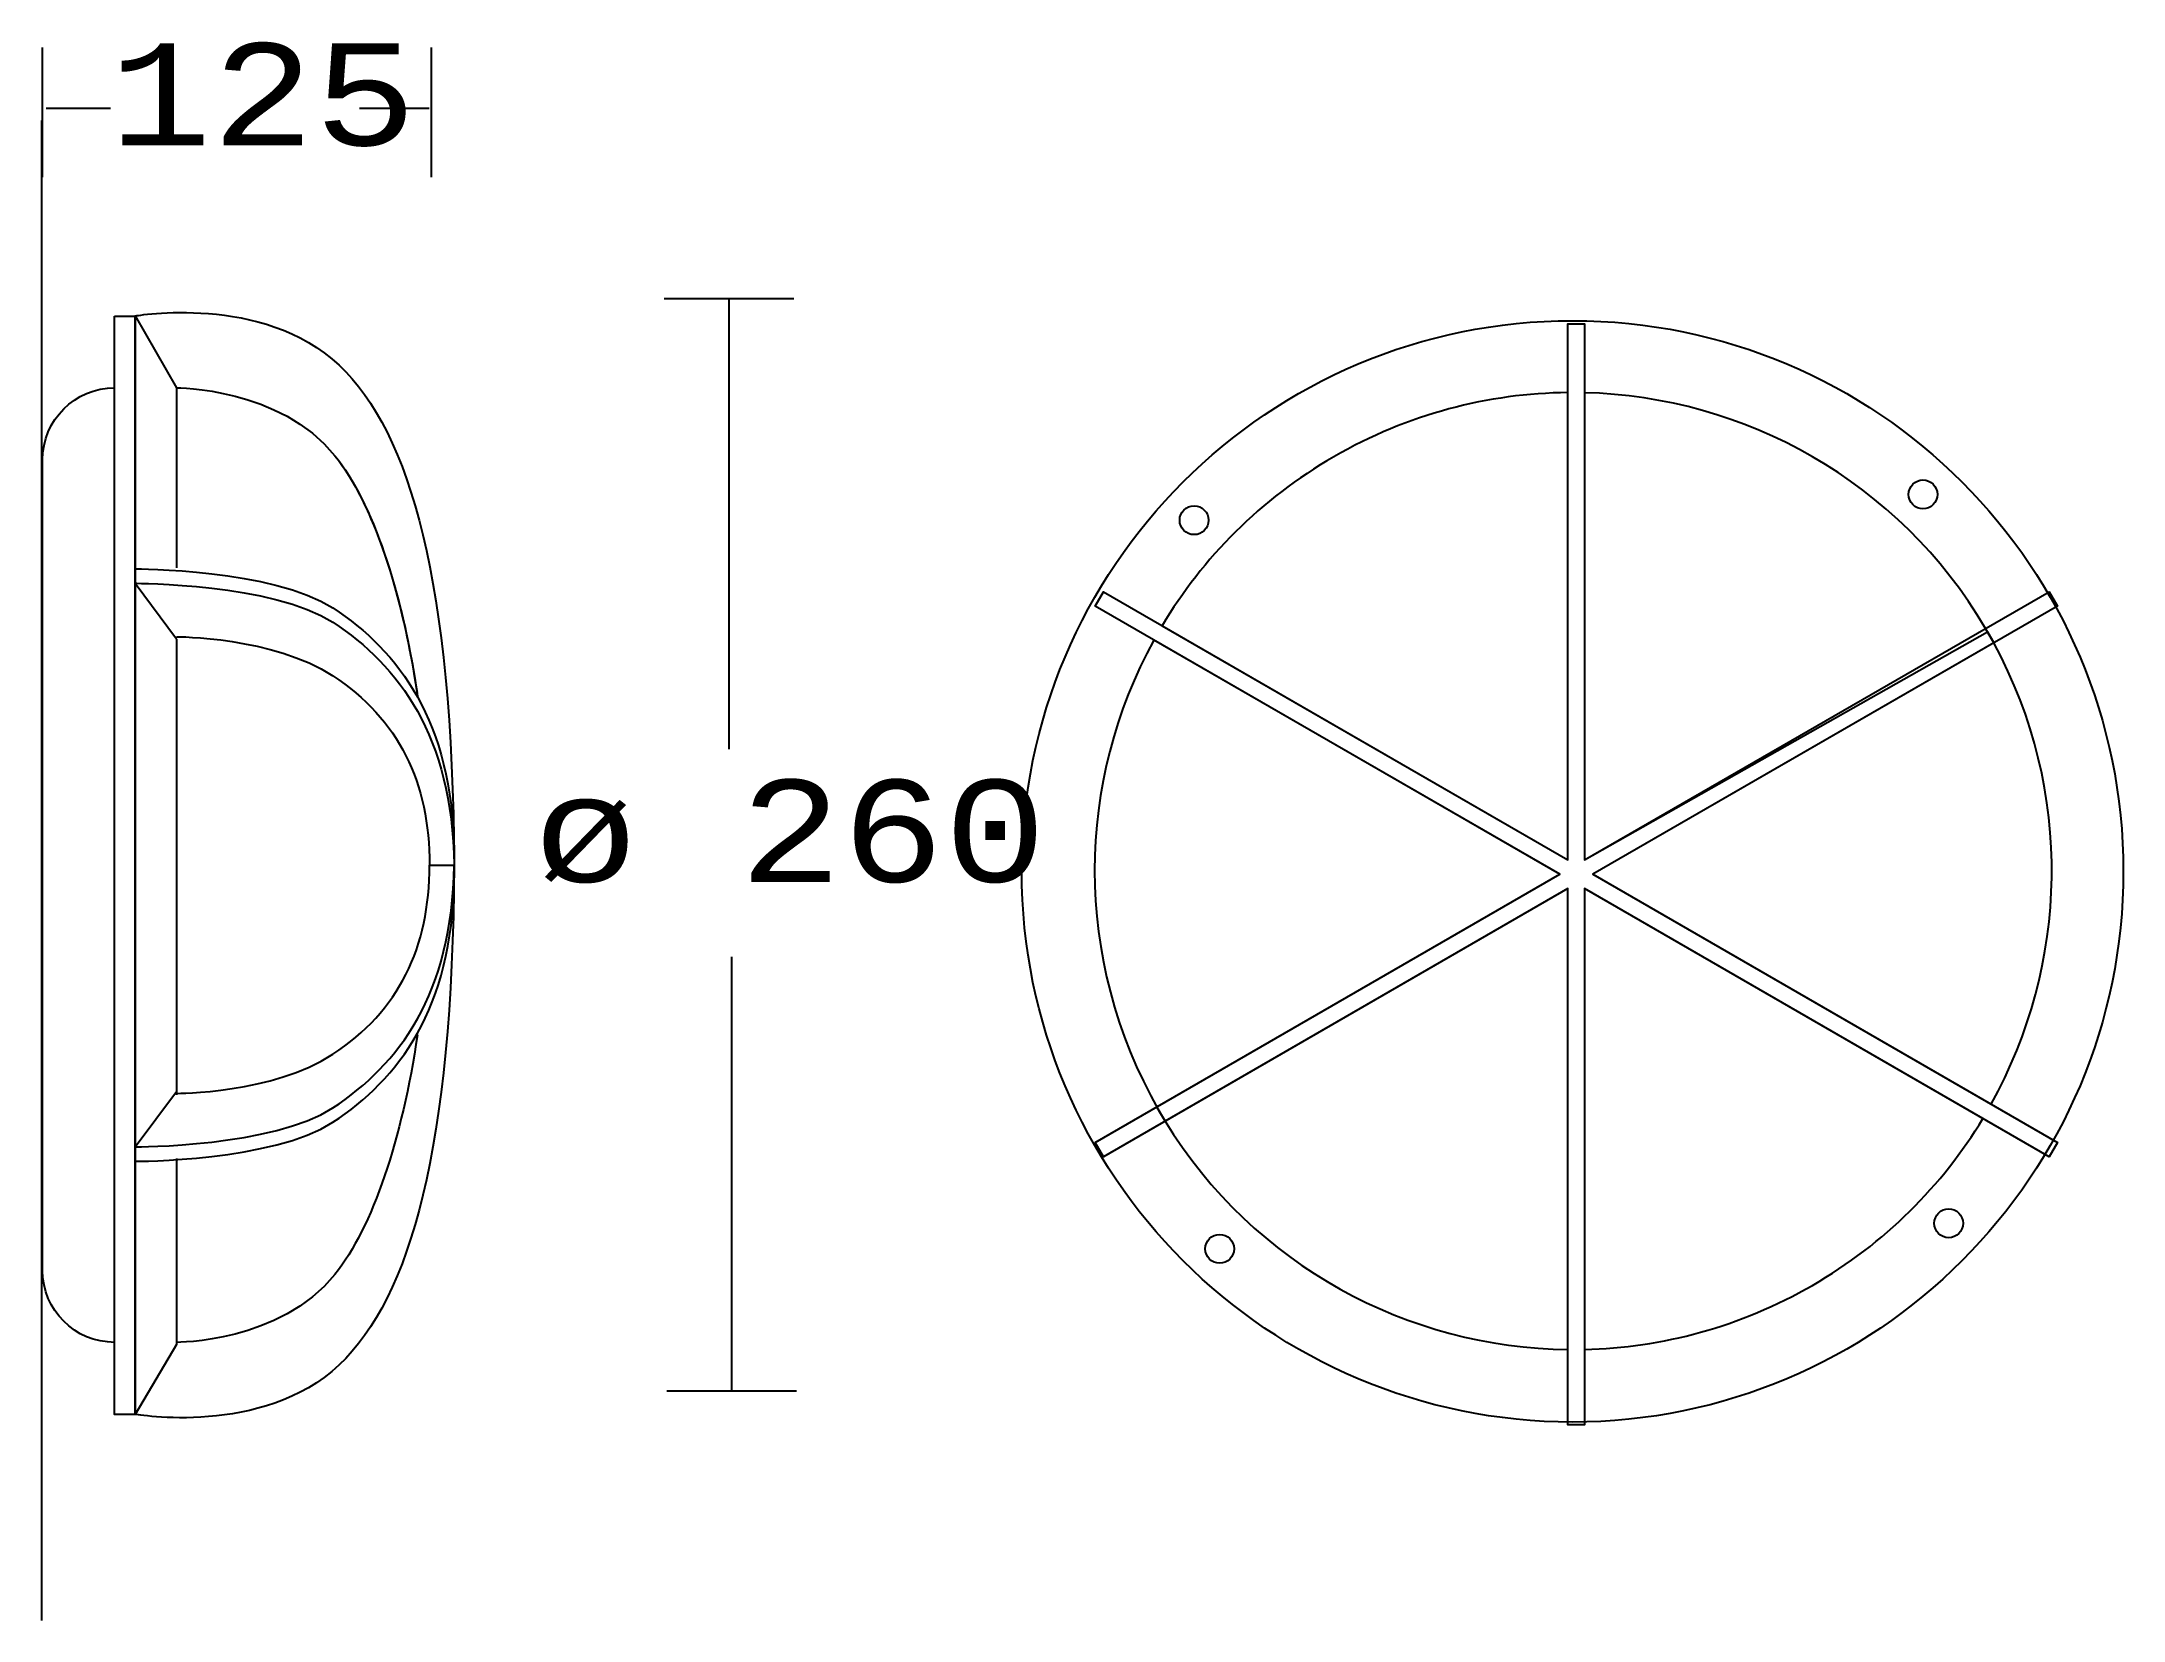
# Model space of a CAD drawing. Extents: x 35 to 254, y 0 to 167.
import ezdxf

# ---------------------------------------------------------------- set-up
doc = ezdxf.new("R2010")
doc.units = 0
doc.layers.add('LIVELLO_1', color=160, linetype='Continuous')
doc.styles.add('STD', font='txt')

# ---------------------------------------------------------------- blocks, each defined once
blk = doc.blocks.new('AI9-BLK1')
at = {"layer": 'LIVELLO_1', "color": 7}
for p, q in [((-92.25, 68.76), (-92.25, 82.41)), ((-51.26, 68.76), (-51.26, 82.41)), ((-92.35, 74.72), (-92.35, -83.35)), ((-85.09, 75.99), (-91.87, 75.99)), ((-51.52, 75.99), (-58.85, 75.99)), ((-13.07, 55.94), (-26.75, 55.94)), ((-19.91, 8.46), (-19.91, 55.94)), ((-78.15, 46.55), (-78.15, 27.58)), ((-82.48, 25.95), (-78.15, 20.1)), ((-78.15, 20.08), (-78.15, -27.8)), ((-51.47, -3.75), (-48.87, -3.75)), ((-78.15, -4.83), (-78.15, -27.95)), ((-19.62, -59.21), (-19.62, -13.43)), ((-82.48, -33.45), (-78.15, -27.6)), ((-78.15, -34.68), (-78.15, -54.05)), ((-78.15, -34.83), (-78.15, -38.44)), ((-12.79, -59.21), (-26.46, -59.21))]:
    blk.add_line(p, q, dxfattribs=at)
for points in [[(-84.67, 54.12), (-82.5, 54.12), (-82.5, -61.65), (-84.67, -61.65)], [(67.62, -4.71), (18.67, 23.54), (19.54, 25.05), (68.49, -3.21), (68.5, 53.31), (70.24, 53.31), (70.24, -3.2), (119.21, 25.05), (120.08, 23.54), (71.13, -4.71), (120.08, -32.98), (119.21, -34.49), (70.24, -6.22), (70.24, -62.75), (68.5, -62.75), (68.5, -6.23), (19.54, -34.49), (18.67, -32.98), (67.64, -4.72)]]:
    blk.add_lwpolyline(points, close=True, dxfattribs=at)
blk.add_lwpolyline([(-78.15, -45.59), (-78.15, -54.27), (-82.48, -61.64), (-82.48, 54.14), (-78.15, 46.55), (-78.15, 37.88)], dxfattribs=at)
for centre, radius in [((68.98, -4.41), 58.04), ((105.91, 35.32), 1.52), ((29.1, 32.6), 1.52), ((108.62, -41.5), 1.52), ((31.79, -44.19), 1.52)]:
    blk.add_circle(centre, radius, dxfattribs=at)
for points, knots in [([(-82.48, 54.14), (-82.48, 54.14), (-69.06, 56.52), (-61.01, 48.94), (-53.42, 41.78), (-49.09, 25.95), (-48.87, -3.75), (-49.09, -33.45), (-53.42, -49.28), (-61.01, -56.43), (-69.06, -64.01), (-82.48, -61.64), (-82.48, -61.64)], [0, 0, 0, 0, 1, 1, 1, 2, 2, 2, 3, 3, 3, 4, 4, 4, 4]), ([(-84.65, -54.05), (-88.85, -54.05), (-92.25, -50.65), (-92.25, -46.46), (-92.25, -46.46), (-92.25, 38.96), (-92.25, 38.96), (-92.25, 43.15), (-88.85, 46.55), (-84.65, 46.55)], [0, 0, 0, 0, 1, 1, 1, 2, 2, 2, 3, 3, 3, 3]), ([(-78.15, 46.55), (-78.15, 46.55), (-67.21, 46.6), (-61.45, 39.4), (-57.41, 34.34), (-54.32, 24.97), (-52.71, 13.89)], [0, 0, 0, 0, 1, 1, 1, 2, 2, 2, 2]), ([(-78.15, 46.55), (-78.15, 46.55), (-67.21, 46.6), (-61.45, 39.4), (-57.47, 34.43), (-54.42, 25.27), (-52.79, 14.43)], [0, 0, 0, 0, 1, 1, 1, 2, 2, 2, 2]), ([(43.82, 39.29), (51.61, 43.78), (60.11, 45.97), (68.5, 46.05), (68.5, 46.05), (68.49, -3.21), (68.49, -3.21), (68.49, -3.21), (25.73, 21.47), (25.73, 21.47), (29.99, 28.63), (36.09, 34.82), (43.82, 39.29)], [0, 0, 0, 0, 1, 1, 1, 2, 2, 2, 3, 3, 3, 4, 4, 4, 4]), ([(70.24, 46.04), (87.1, 45.62), (103.36, 36.75), (112.51, 21.19), (112.51, 21.19), (113.37, 19.67), (113.37, 19.67), (121.89, 3.99), (121.24, -14.33), (113.09, -28.95), (113.09, -28.95), (71.13, -4.71), (71.13, -4.71), (71.13, -4.71), (113.37, 19.67), (113.37, 19.67), (113.37, 19.67), (112.72, 20.83), (112.72, 20.83), (112.72, 20.83), (70.24, -3.2), (70.24, -3.2), (70.24, -3.2), (70.24, 46.04), (70.24, 46.04)], [0, 0, 0, 0, 1, 1, 1, 2, 2, 2, 3, 3, 3, 4, 4, 4, 5, 5, 5, 6, 6, 6, 7, 7, 7, 8, 8, 8, 8]), ([(-82.48, 27.47), (-82.48, 27.47), (-67.95, 27.48), (-61.66, 23.35), (-54.72, 18.8), (-49.09, 11.43), (-48.87, -2.23), (-48.87, -2.23), (-48.87, -3.75), (-48.87, -3.75)], [0, 0, 0, 0, 1, 1, 1, 2, 2, 2, 3, 3, 3, 3]), ([(-82.48, 25.95), (-82.48, 25.95), (-67.95, 25.96), (-61.66, 21.84), (-54.72, 17.28), (-49.09, 9.91), (-48.87, -3.75)], [0, 0, 0, 0, 1, 1, 1, 2, 2, 2, 2]), ([(-78.15, 20.32), (-78.15, 20.32), (-67.95, 20.32), (-61.66, 16.2), (-54.72, 11.65), (-51.47, 4.93), (-51.47, -3.75)], [0, 0, 0, 0, 1, 1, 1, 2, 2, 2, 2]), ([(68.5, -54.8), (51.69, -54.61), (35.4, -46.02), (26.04, -30.73), (26.04, -30.73), (25.36, -29.59), (25.36, -29.59), (16.21, -13.46), (16.7, 5.13), (24.86, 19.97), (24.86, 19.97), (67.64, -4.72), (67.64, -4.72), (67.64, -4.72), (25.16, -29.24), (25.16, -29.24), (25.16, -29.24), (26.04, -30.73), (26.04, -30.73), (26.04, -30.73), (68.5, -6.23), (68.5, -6.23), (68.5, -6.23), (68.5, -54.8), (68.5, -54.8)], [0, 0, 0, 0, 1, 1, 1, 2, 2, 2, 3, 3, 3, 4, 4, 4, 5, 5, 5, 6, 6, 6, 7, 7, 7, 8, 8, 8, 8]), ([(-82.48, -34.97), (-82.48, -34.97), (-67.95, -34.97), (-61.66, -30.85), (-54.72, -26.29), (-49.09, -18.92), (-48.87, -5.27), (-48.87, -5.27), (-48.87, -3.75), (-48.87, -3.75)], [0, 0, 0, 0, 1, 1, 1, 2, 2, 2, 3, 3, 3, 3]), ([(-82.48, -33.45), (-82.48, -33.45), (-67.95, -33.45), (-61.66, -29.33), (-54.72, -24.78), (-49.09, -17.41), (-48.87, -3.75)], [0, 0, 0, 0, 1, 1, 1, 2, 2, 2, 2]), ([(-78.15, -27.81), (-78.15, -27.81), (-67.95, -27.82), (-61.66, -23.69), (-54.72, -19.14), (-51.47, -12.42), (-51.47, -3.75)], [0, 0, 0, 0, 1, 1, 1, 2, 2, 2, 2]), ([(112.22, -30.45), (107.96, -37.51), (101.91, -43.63), (94.26, -48.04), (86.67, -52.42), (78.42, -54.61), (70.24, -54.79), (70.24, -54.79), (70.24, -6.22), (70.24, -6.22), (70.24, -6.22), (112.22, -30.45), (112.22, -30.45)], [0, 0, 0, 0, 1, 1, 1, 2, 2, 2, 3, 3, 3, 4, 4, 4, 4]), ([(-52.75, -21.64), (-54.37, -32.61), (-57.44, -41.88), (-61.45, -46.89), (-67.21, -54.09), (-78.15, -54.05), (-78.15, -54.05)], [0, 0, 0, 0, 1, 1, 1, 2, 2, 2, 2])]:
    blk.add_open_spline(points, degree=3, knots=knots, dxfattribs=at)
at = {"layer": 'LIVELLO_1', "color": 7, "char_height": 10.7672, "attachment_point": 1, "style": 'STD'}
for s, insert in [('\\fCourier|b0|i0;\\H10.7672;\\C7;125', (-85.22, 82.87)), ('\\fCourier|b0|i0;\\H10.7672;\\C7;ø 260', (-40.41, 5.24))]:
    blk.add_mtext(s, dxfattribs=dict(at, insert=insert))

msp = doc.modelspace()

# ---------------------------------------------------------------- block references
at = {"layer": 'LIVELLO_1', "color": 7}
msp.add_blockref('AI9-BLK1', (127.450532, 83.461831), dxfattribs=at)

doc.saveas('drawing.dxf')
